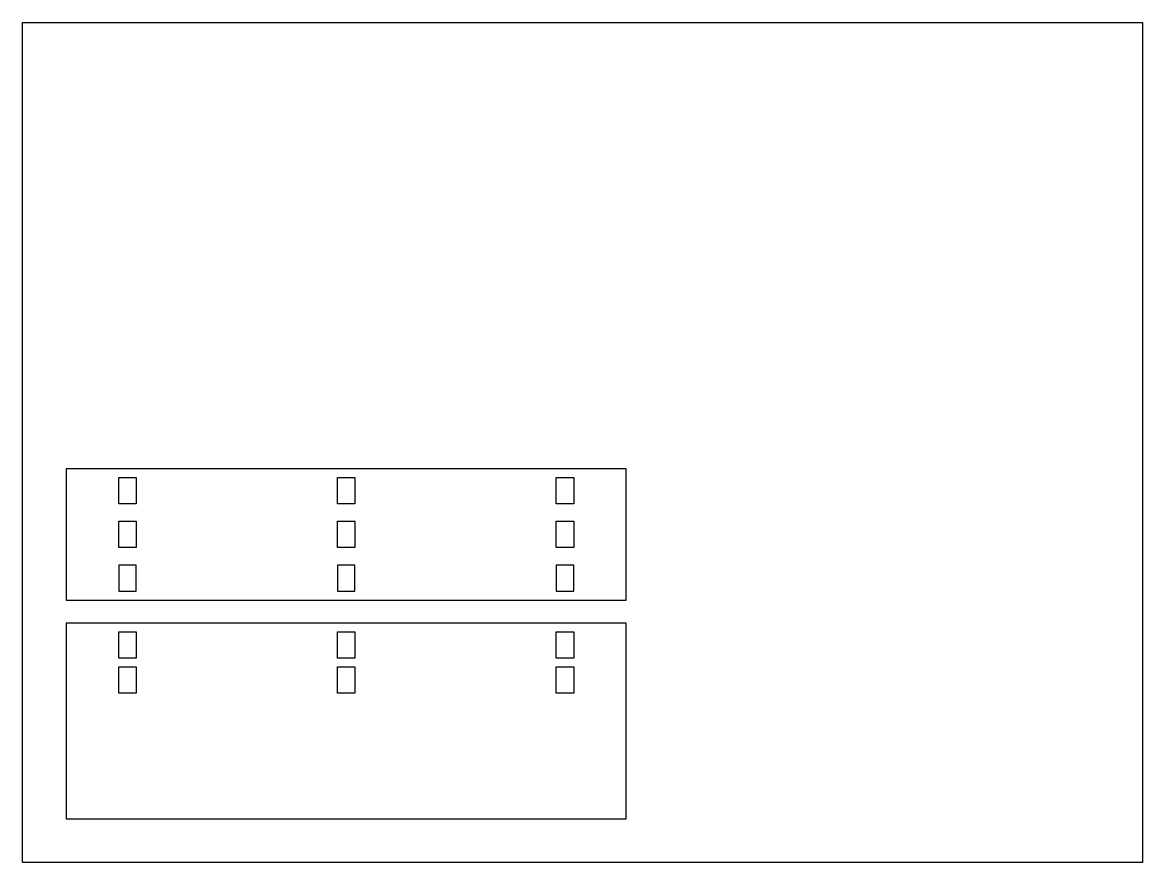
# Model space of a CAD drawing. Header units: inches. Extents: x 0 to 16, y 0 to 12.
import ezdxf

# ---------------------------------------------------------------- set-up
doc = ezdxf.new("R2010")
doc.units = ezdxf.units.IN
doc.header["$MEASUREMENT"] = 0
doc.layers.add('Construction line', color=3, linetype='Continuous')
doc.layers.add('Cut', color=1, linetype='Continuous')

msp = doc.modelspace()

# ---------------------------------------------------------------- linework, layer by layer
at = {"layer": 'Construction line'}
for p, q in [((0, 0), (0, 12)), ((0, 12), (16, 12)), ((16, 12), (16, 0)), ((16, 0), (0, 0)), ((0, 0), (0, 0))]:
    msp.add_line(p, q, dxfattribs=at)
at = {"layer": 'Cut'}
for p, q in [((0.625, 5.625), (0.625, 3.75)), ((8.625, 5.625), (0.625, 5.625)), ((8.625, 3.75), (8.625, 5.625)), ((1.375, 5.5), (1.625, 5.5)), ((1.375, 5.125), (1.375, 5.5)), ((1.625, 5.5), (1.625, 5.125)), ((4.5, 5.5), (4.75, 5.5)), ((4.5, 5.125), (4.5, 5.5)), ((4.75, 5.5), (4.75, 5.125)), ((7.625, 5.5), (7.875, 5.5)), ((7.625, 5.125), (7.625, 5.5)), ((7.875, 5.5), (7.875, 5.125)), ((1.625, 5.125), (1.375, 5.125)), ((4.75, 5.125), (4.5, 5.125)), ((7.875, 5.125), (7.625, 5.125)), ((1.375, 4.875), (1.625, 4.875)), ((1.375, 4.5), (1.375, 4.875)), ((1.625, 4.875), (1.625, 4.5)), ((4.5, 4.875), (4.75, 4.875)), ((4.5, 4.5), (4.5, 4.875)), ((4.75, 4.875), (4.75, 4.5)), ((7.625, 4.875), (7.875, 4.875)), ((7.625, 4.5), (7.625, 4.875)), ((7.875, 4.875), (7.875, 4.5)), ((1.625, 4.5), (1.375, 4.5)), ((4.75, 4.5), (4.5, 4.5)), ((7.875, 4.5), (7.625, 4.5)), ((1.375, 4.25), (1.375, 3.875)), ((1.625, 4.25), (1.375, 4.25)), ((1.625, 3.875), (1.625, 4.25)), ((4.5, 4.25), (4.5, 3.875)), ((4.75, 4.25), (4.5, 4.25)), ((4.75, 3.875), (4.75, 4.25)), ((7.625, 4.25), (7.625, 3.875)), ((7.875, 4.25), (7.625, 4.25)), ((7.875, 3.875), (7.875, 4.25)), ((1.375, 3.875), (1.625, 3.875)), ((4.5, 3.875), (4.75, 3.875)), ((7.625, 3.875), (7.875, 3.875)), ((0.625, 3.75), (8.625, 3.75)), ((8.625, 3.42), (0.625, 3.42)), ((0.625, 3.42), (0.625, 0.625)), ((8.625, 0.625), (8.625, 3.42)), ((1.375, 3.295), (1.625, 3.295)), ((1.375, 2.92), (1.375, 3.295)), ((1.625, 3.295), (1.625, 2.92)), ((4.5, 3.295), (4.75, 3.295)), ((4.5, 2.92), (4.5, 3.295)), ((4.75, 3.295), (4.75, 2.92)), ((7.625, 3.295), (7.875, 3.295)), ((7.625, 2.92), (7.625, 3.295)), ((7.875, 3.295), (7.875, 2.92)), ((1.625, 2.92), (1.375, 2.92)), ((4.75, 2.92), (4.5, 2.92)), ((7.875, 2.92), (7.625, 2.92)), ((1.375, 2.795), (1.625, 2.795)), ((1.375, 2.42), (1.375, 2.795)), ((1.625, 2.795), (1.625, 2.42)), ((4.5, 2.795), (4.75, 2.795)), ((4.5, 2.42), (4.5, 2.795)), ((4.75, 2.795), (4.75, 2.42)), ((7.625, 2.795), (7.875, 2.795)), ((7.625, 2.42), (7.625, 2.795)), ((7.875, 2.795), (7.875, 2.42)), ((1.625, 2.42), (1.375, 2.42)), ((4.75, 2.42), (4.5, 2.42)), ((7.875, 2.42), (7.625, 2.42)), ((0.625, 0.625), (8.625, 0.625))]:
    msp.add_line(p, q, dxfattribs=at)

doc.saveas('drawing.dxf')
